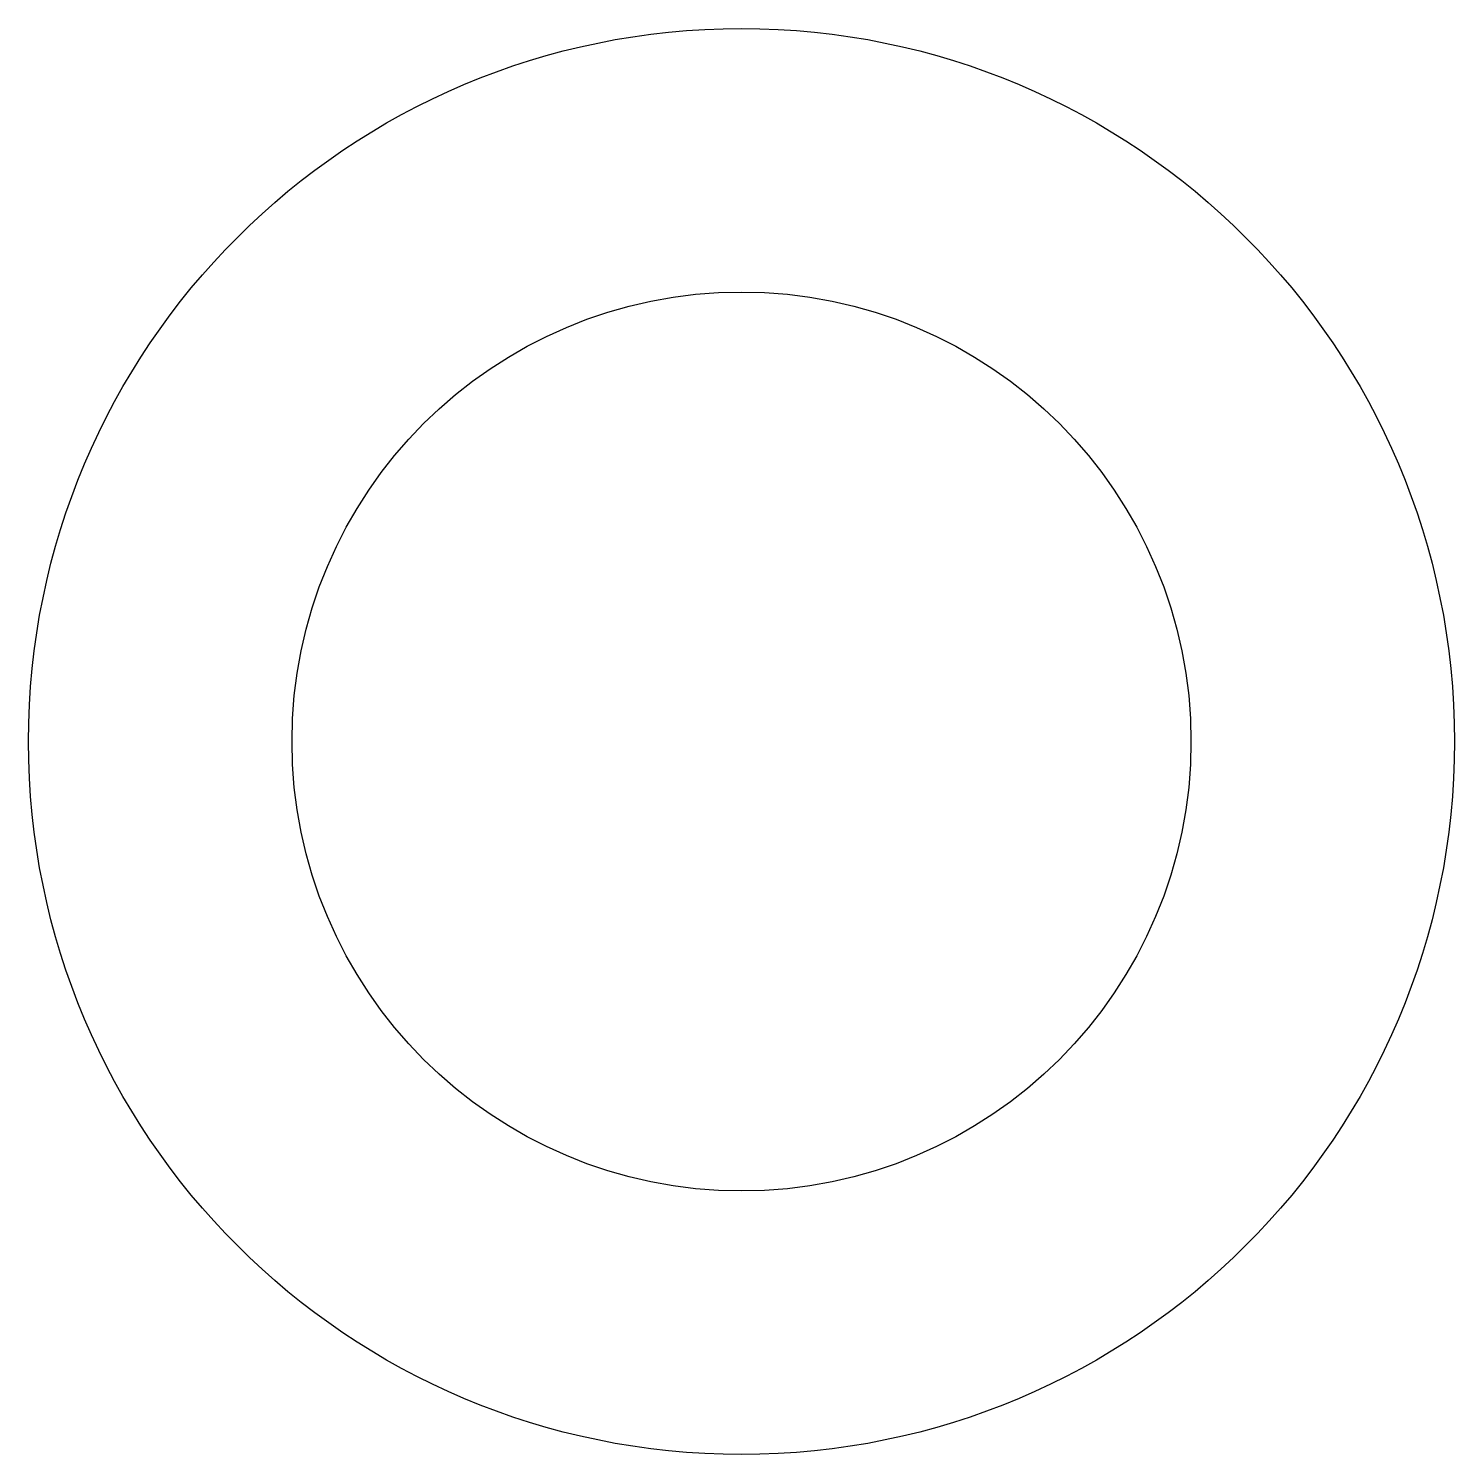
# Model space of a CAD drawing. Header units: millimetres. Extents: x -23 to 23, y -23 to 23.
import ezdxf

# ---------------------------------------------------------------- set-up
doc = ezdxf.new("R2010")
doc.units = ezdxf.units.MM

msp = doc.modelspace()

# ---------------------------------------------------------------- linework, layer by layer
for radius in [23, 14.5]:
    msp.add_circle((0, 0), radius)

doc.saveas('drawing.dxf')
